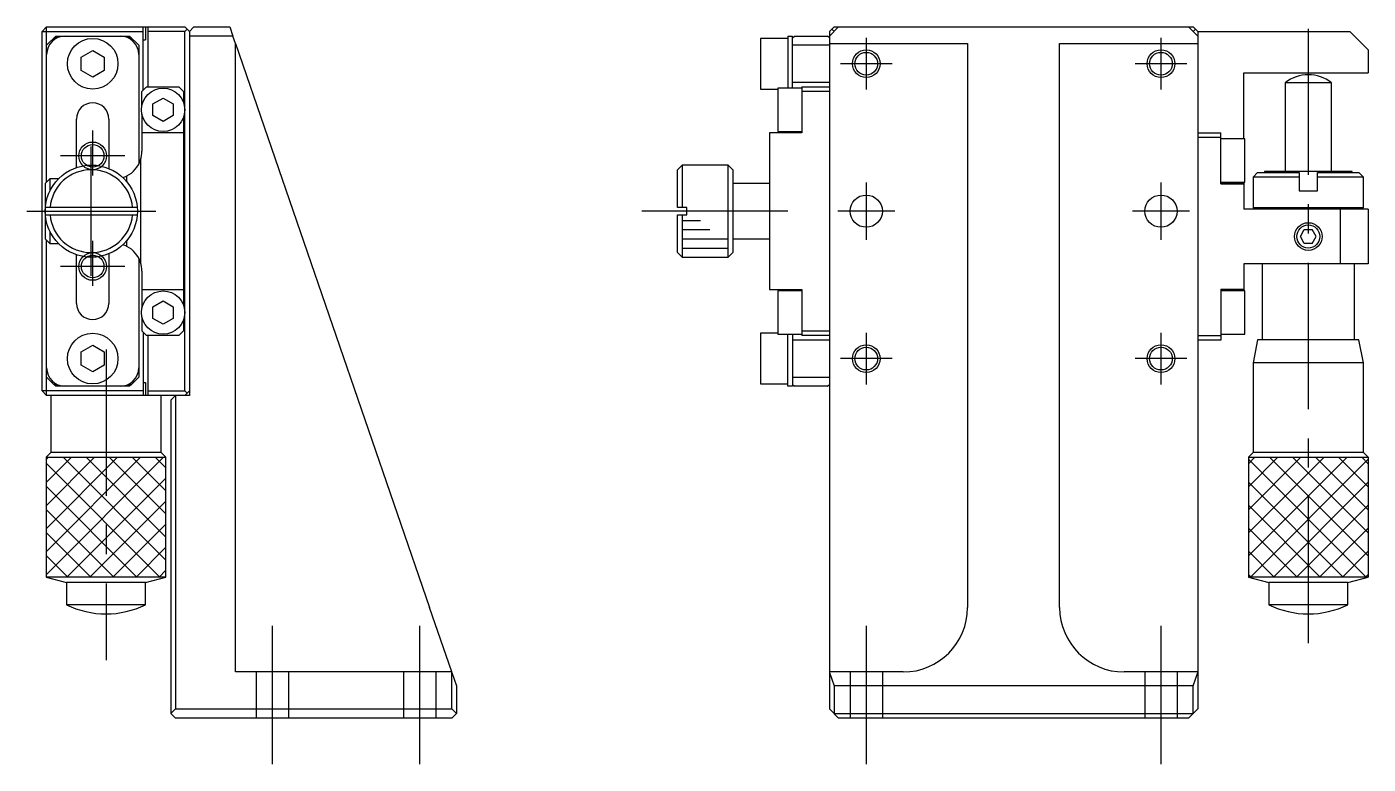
# Model space of a CAD drawing. Extents: x 0 to 312, y -8 to 225.
# Drawn here: x 166.3 to 312, y 75.9 to 155.9 of the extents above; entities that cross this region are included whole.
import ezdxf

# ---------------------------------------------------------------- set-up
doc = ezdxf.new("R2010")
doc.units = 0
doc.header["$LTSCALE"] = 0.5
doc.linetypes.add('CENTER', pattern=[50.8, 31.75, -6.35, 6.35, -6.35])
doc.linetypes.add('DASHED', pattern=[19.05, 12.7, -6.35])
for name, color, linetype in [('MSM_CENTER', 1, 'CENTER'), ('MSM_CONTINUOUS', 7, 'CONTINUOUS'), ('MSM_DASHED', 4, 'DASHED'), ('MSM_NARROW', 5, 'CONTINUOUS')]:
    doc.layers.add(name, color=color, linetype=linetype)

msp = doc.modelspace()

# ---------------------------------------------------------------- linework, layer by layer
at = {"layer": 'MSM_CENTER'}
for p, q in [((257.500001, 154.705071), (257.500001, 149.105071)), ((289.500001, 154.705071), (289.500001, 149.105071)), ((305.5, 155.705063), (305.5, 87.205064)), ((260.300001, 151.905071), (254.700001, 151.905071)), ((292.300001, 151.905071), (286.700001, 151.905071)), ((173.5, 139.788541), (173.5, 144.672012)), ((173.35, 128.905071), (173.35, 142.905071)), ((176.999999, 141.905071), (170.000001, 141.905071)), ((257.500001, 139.005071), (257.500001, 132.805071)), ((289.500001, 139.005071), (289.500001, 132.805071)), ((166.35, 135.905071), (180.35, 135.905071)), ((249, 135.905071), (232, 135.905071)), ((260.600001, 135.905071), (254.400001, 135.905071)), ((292.600001, 135.905071), (286.400001, 135.905071)), ((173.5, 127.788543), (173.5, 132.672014)), ((176.999999, 129.905073), (170.000001, 129.905073)), ((257.500001, 122.705071), (257.500001, 117.105071)), ((289.500001, 122.705071), (289.500001, 117.105071)), ((174.95, 120.905071), (174.95, 87.205064)), ((260.300001, 119.905071), (254.700001, 119.905071)), ((292.300001, 119.905071), (286.700001, 119.905071)), ((193, 90.905071), (193, 75.905071)), ((209, 90.905071), (209, 75.905071)), ((257.5, 90.905071), (257.5, 75.905071)), ((289.5, 90.905071), (289.5, 75.905071))]:
    msp.add_line(p, q, dxfattribs=at)
at = {"layer": 'MSM_CONTINUOUS'}
for p, q in [((168, 155.405071), (168.5, 155.905071)), ((168.5, 139.055071), (168.5, 155.905071)), ((168.5, 155.905071), (183.5, 155.905071)), ((179, 149.055071), (179, 155.905071)), ((179.25, 155.905071), (179.25, 154.505071)), ((179.5, 155.905071), (179.5, 149.405071)), ((183.5, 155.905071), (184, 155.405071)), ((184, 155.405071), (184.5, 155.905071)), ((184.5, 155.905071), (188.380576, 155.905071)), ((188.380576, 155.905071), (188.724903, 154.905071)), ((253.5, 155.405071), (254, 155.905071)), ((254.5, 155.905071), (253.5, 154.905071)), ((254, 155.905071), (293, 155.905071)), ((293.5, 154.905071), (292.5, 155.905071)), ((293.5, 155.405071), (293, 155.905071)), ((168, 155.405071), (179, 155.405071)), ((168, 116.405071), (168, 155.405071)), ((168.5, 153.905071), (169.5, 154.905071)), ((169.62822, 154.705071), (169.3, 154.705071)), ((169.5, 154.905071), (177.5, 154.905071)), ((177.7, 154.705071), (177.37178, 154.705071)), ((178.5, 153.905071), (177.5, 154.905071)), ((179, 154.505071), (179.25, 154.505071)), ((183.5, 155.405071), (179.5, 155.405071)), ((183.75, 155.655071), (183.5, 155.405071)), ((183.5, 116.405071), (183.5, 155.405071)), ((184, 155.405071), (184, 115.905071)), ((188.724903, 154.905071), (184, 154.905071)), ((189, 154.106132), (188.724903, 154.905071)), ((246, 154.655071), (246, 149.155071)), ((249, 154.655071), (246, 154.655071)), ((249, 154.905071), (249, 149.255071)), ((249, 154.905071), (249.5, 154.905071)), ((249.5, 154.705071), (249.7, 154.905071)), ((249.5, 149.255071), (249.5, 154.905071)), ((249.7, 154.905071), (253.3, 154.905071)), ((253.5, 154.705071), (253.3, 154.905071)), ((253.5, 155.405071), (253.5, 81.905071)), ((253.75, 155.655071), (254, 155.405071)), ((293, 155.405071), (293.25, 155.655071)), ((293.5, 155.405071), (310, 155.405071)), ((293.5, 155.405071), (293.5, 81.905071)), ((312, 153.405071), (310, 155.405071)), ((172.25, 152.626758), (173.5, 153.348446)), ((173.5, 153.348446), (174.75, 152.626758)), ((178.5, 153.905071), (178.5, 140.999224)), ((189, 85.905071), (189, 154.106132)), ((189, 154.106132), (210.073215, 92.905071)), ((253.5, 153.905071), (249.5, 153.905071)), ((253.5, 154.106132), (268.5, 154.106132)), ((268.5, 154.106132), (268.5, 92.905071)), ((278.5, 154.106132), (293.5, 154.106132)), ((278.5, 92.905071), (278.5, 154.106132)), ((312, 153.405071), (312, 150.905071)), ((172.25, 151.183383), (172.25, 152.626758)), ((174.75, 152.626758), (174.75, 151.183383)), ((173.5, 150.461695), (172.25, 151.183383)), ((174.75, 151.183383), (173.5, 150.461695)), ((298.5, 150.905071), (312, 150.905071)), ((298.5, 143.755071), (298.5, 150.905071)), ((178.85, 148.905071), (179.35, 149.405071)), ((178.85, 147.387253), (178.85, 148.905071)), ((179.35, 149.405071), (182.85, 149.405071)), ((182.85, 149.405071), (183.35, 148.905071)), ((183.35, 148.905071), (183.35, 147.731206)), ((246, 149.155071), (247.9, 149.155071)), ((247.9, 149.255071), (247.9, 144.555071)), ((250.5, 149.255071), (247.9, 149.255071)), ((249.5, 149.905071), (253.5, 149.905071)), ((250.5, 149.405071), (250.5, 144.405071)), ((250.5, 149.405071), (253.5, 149.405071)), ((253.5, 148.905071), (250.5, 148.905071)), ((307.999996, 149.827562), (303.000004, 149.827562)), ((303.000004, 149.827562), (303.000004, 140.205071)), ((307.999996, 140.205071), (307.999996, 149.827562)), ((180.05, 147.540156), (181.15, 148.175241)), ((180.05, 146.269985), (180.05, 147.540156)), ((181.15, 148.175241), (182.25, 147.540156)), ((182.25, 147.540156), (182.25, 146.269985)), ((171.75, 140.642158), (171.75, 145.905071)), ((175.25, 145.905071), (175.25, 140.530003)), ((178.85, 146.422888), (178.85, 142.405071)), ((181.15, 145.6349), (180.05, 146.269985)), ((182.25, 146.269985), (181.15, 145.6349)), ((183.35, 146.078935), (183.35, 125.731206)), ((183.35, 144.405071), (178.85, 144.405071)), ((247, 144.405071), (247, 127.405071)), ((250.5, 144.405071), (247, 144.405071)), ((247.9, 144.555071), (250.5, 144.555071)), ((248.999999, 144.555071), (248.999999, 144.405071)), ((249, 144.555071), (249, 144.405071)), ((249.5, 144.405071), (249.5, 144.555071)), ((293.5, 144.405071), (296, 144.405071)), ((296, 138.857543), (296, 144.405071)), ((296, 143.905071), (293.5, 143.905071)), ((298.6, 143.755071), (296, 143.755071)), ((298.6, 139.055071), (298.6, 143.755071)), ((178.7, 141.468321), (178.7, 130.34182)), ((237.5, 140.905071), (237, 140.405071)), ((237, 136.305071), (237, 140.405071)), ((237.5, 140.905071), (237.5, 136.305071)), ((242.5, 140.905071), (237.5, 140.905071)), ((242.5, 130.905071), (242.5, 140.905071)), ((243, 140.405071), (242.5, 140.905071)), ((243, 140.405071), (243, 131.405071)), ((300, 140.105071), (299.5, 139.605071)), ((300, 140.105071), (304.5, 140.105071)), ((310.25, 140.205071), (300.75, 140.205071)), ((300.75, 140.205071), (300.75, 140.10509)), ((304.5, 140.105071), (304.5, 138.105071)), ((306.5, 138.105071), (306.5, 140.105071)), ((306.5, 140.105071), (311, 140.105071)), ((310.25, 140.10509), (310.25, 140.205071)), ((311.5, 139.605071), (311, 140.105071)), ((168.35, 138.905071), (168.85, 139.405071)), ((168.35, 138.905071), (168.35, 132.905071)), ((168.85, 139.405071), (168.85, 138.08452)), ((169.779286, 139.405071), (168.85, 139.405071)), ((177.2, 139.09529), (177.2, 139.725985)), ((247, 138.905071), (243, 138.905071)), ((296, 139.055071), (298.6, 139.055071)), ((296, 138.886915), (298.5, 138.886915)), ((298.5, 138.857543), (296, 138.857543)), ((298.5, 139.055071), (298.5, 136.105071)), ((304.5, 139.605071), (299.5, 139.605071)), ((299.5, 139.605071), (299.5, 136.305071)), ((311.5, 139.605071), (306.5, 139.605071)), ((311.5, 136.305071), (311.5, 139.605071)), ((304.5, 138.105071), (306.5, 138.105071)), ((178.333974, 136.305071), (168.366026, 136.305071)), ((168.366026, 135.505071), (178.333974, 135.505071)), ((238, 136.305071), (237, 136.305071)), ((237, 131.405071), (237, 135.505071)), ((237, 135.505071), (238, 135.505071)), ((237.5, 135.505071), (237.5, 130.905071)), ((238, 135.505071), (238, 136.305071)), ((312, 136.105071), (298.5, 136.105071)), ((299.5, 136.305071), (311.5, 136.305071)), ((299.5, 136.305071), (299.7, 136.105071)), ((309, 130.205071), (309, 136.105071)), ((311.3, 136.105071), (311.5, 136.305071)), ((312, 136.105071), (312, 130.205071)), ((168.85, 132.405071), (168.35, 132.905071)), ((168.5, 115.905071), (168.5, 132.755071)), ((168.85, 133.725621), (168.85, 132.405071)), ((177.2, 132.084156), (177.2, 132.714851)), ((243, 132.905071), (247, 132.905071)), ((304.633975, 133.155071), (305.066987, 133.905071)), ((305.066987, 132.405071), (304.633975, 133.155071)), ((305.066987, 133.905071), (305.933013, 133.905071)), ((306.366025, 133.155071), (305.933013, 133.905071)), ((305.933013, 132.405071), (306.366025, 133.155071)), ((168.85, 132.405071), (169.779286, 132.405071)), ((171.75, 125.905071), (171.75, 131.167983)), ((175.25, 131.280138), (175.25, 125.905071)), ((237, 131.405071), (237.5, 130.905071)), ((242.5, 130.905071), (243, 131.405071)), ((305.933013, 132.405071), (305.066987, 132.405071)), ((178.5, 130.810969), (178.5, 117.905071)), ((237.5, 130.905071), (242.5, 130.905071)), ((312, 130.205071), (298.5, 130.205071)), ((298.5, 130.205071), (298.5, 127.255071)), ((300.5, 130.205071), (300.5, 121.955071)), ((310.5, 121.955071), (310.5, 130.205071)), ((178.85, 129.405071), (178.85, 125.387253)), ((178.85, 127.405071), (183.35, 127.405071)), ((247, 127.405071), (250.5, 127.405071)), ((247.9, 127.255071), (247.9, 122.555071)), ((250.5, 127.255071), (247.9, 127.255071)), ((248.999999, 127.255071), (248.999999, 127.405071)), ((249, 127.405071), (249, 127.255071)), ((249.5, 127.255071), (249.5, 127.405071)), ((250.5, 127.405071), (250.5, 122.405071)), ((296, 127.452598), (298.5, 127.452598)), ((296, 127.452598), (296, 121.905071)), ((298.5, 127.423226), (296, 127.423226)), ((298.6, 127.255071), (296, 127.255071)), ((298.6, 122.555071), (298.6, 127.255071)), ((180.05, 125.540156), (181.15, 126.175241)), ((180.05, 124.269985), (180.05, 125.540156)), ((181.15, 126.175241), (182.25, 125.540156)), ((182.25, 125.540156), (182.25, 124.269985)), ((178.85, 124.422888), (178.85, 122.905071)), ((181.15, 123.6349), (180.05, 124.269985)), ((182.25, 124.269985), (181.15, 123.6349)), ((183.35, 124.078935), (183.35, 122.905071)), ((179.35, 122.405071), (178.85, 122.905071)), ((179, 122.755071), (179, 115.905071)), ((182.85, 122.405071), (179.35, 122.405071)), ((179.5, 122.405071), (179.5, 115.905071)), ((183.35, 122.905071), (182.85, 122.405071)), ((246, 122.655071), (246, 117.155071)), ((247.9, 122.655071), (246, 122.655071)), ((247.9, 122.555071), (250.5, 122.555071)), ((249, 116.905071), (249, 122.555071)), ((249.5, 122.555071), (249.5, 116.905071)), ((250.5, 122.905071), (253.5, 122.905071)), ((253.5, 122.405071), (250.5, 122.405071)), ((293.5, 122.405071), (296, 122.405071)), ((296, 122.555071), (298.6, 122.555071)), ((172.25, 120.626758), (173.5, 121.348446)), ((173.5, 121.348446), (174.75, 120.626758)), ((253.5, 121.905071), (249.5, 121.905071)), ((296, 121.905071), (293.5, 121.905071)), ((300.000003, 121.955071), (299.500004, 119.455072)), ((310.999997, 121.955071), (300.000003, 121.955071)), ((311.499996, 119.455072), (310.999997, 121.955071)), ((172.25, 119.183383), (172.25, 120.626758)), ((174.75, 120.626758), (174.75, 119.183383)), ((311.499996, 119.455072), (299.500004, 119.455072)), ((299.500004, 119.455072), (299.500004, 109.705067)), ((311.499996, 109.705067), (311.499996, 119.455072)), ((173.5, 118.461695), (172.25, 119.183383)), ((174.75, 119.183383), (173.5, 118.461695)), ((169.3, 117.105071), (168.5, 117.905071)), ((169.3, 117.105071), (169.62822, 117.105071)), ((169.5, 116.905071), (169.3, 117.105071)), ((177.5, 116.905071), (169.5, 116.905071)), ((177.37178, 117.105071), (177.7, 117.105071)), ((177.7, 117.105071), (177.5, 116.905071)), ((177.7, 117.105071), (178.5, 117.905071)), ((179, 117.305071), (179.25, 117.305071)), ((179.25, 117.305071), (179.25, 115.905071)), ((246, 117.155071), (249, 117.155071)), ((249.5, 116.905071), (249, 116.905071)), ((249.5, 117.905071), (253.5, 117.905071)), ((249.5, 117.105071), (249.7, 116.905071)), ((253.3, 116.905071), (249.7, 116.905071)), ((253.3, 116.905071), (253.5, 117.105071)), ((179, 116.405071), (168, 116.405071)), ((168.5, 115.905071), (168, 116.405071)), ((184, 115.905071), (168.5, 115.905071)), ((168.950004, 115.905071), (168.950004, 109.705067)), ((179.5, 116.405071), (183.5, 116.405071)), ((180.949996, 109.705067), (180.949996, 115.905071)), ((182.5, 115.905071), (182, 115.405071)), ((182, 115.405071), (182, 81.405071)), ((182.5, 115.905071), (182.5, 81.905071)), ((184, 116.405071), (183.5, 115.905071)), ((183.5, 116.405071), (183.75, 116.155071)), ((168.950004, 109.705067), (168.450001, 109.205065)), ((180.949996, 109.705067), (168.950004, 109.705067)), ((181.449999, 109.205065), (180.949996, 109.705067)), ((299.500004, 109.705067), (299.000001, 109.205065)), ((311.499996, 109.705067), (299.500004, 109.705067)), ((311.999999, 109.205065), (311.499996, 109.705067)), ((168.450001, 109.205065), (168.450001, 96.205064)), ((168.450001, 109.205065), (181.449999, 109.205065)), ((181.449999, 96.205064), (181.449999, 109.205065)), ((299.000001, 109.205065), (299.000001, 96.205064)), ((299.000001, 109.205065), (311.999999, 109.205065)), ((311.999999, 109.205065), (311.999999, 96.205064)), ((181.449999, 96.205064), (168.450001, 96.205064)), ((168.450001, 96.205064), (170.65, 95.615576)), ((179.25, 95.615576), (181.449999, 96.205064)), ((299.000001, 96.205064), (301.2, 95.615576)), ((311.999999, 96.205064), (299.000001, 96.205064)), ((309.8, 95.615576), (311.999999, 96.205064)), ((179.25, 95.615576), (170.65, 95.615576)), ((170.65, 95.615576), (170.65, 93.205065)), ((179.25, 93.205065), (179.25, 95.615576)), ((309.8, 95.615576), (301.2, 95.615576)), ((301.2, 95.615576), (301.2, 93.205065)), ((309.8, 93.205065), (309.8, 95.615576)), ((179.25, 93.205065), (170.65, 93.205065)), ((212.483509, 85.905071), (210.073215, 92.905071)), ((309.8, 93.205065), (301.2, 93.205065)), ((212.483509, 85.905071), (189, 85.905071)), ((212.5, 85.857176), (212.483509, 85.905071)), ((212.5, 81.905071), (212.5, 85.857176)), ((212.5, 85.857176), (213, 84.405071)), ((261.5, 85.905071), (253.5, 85.905071)), ((253.5, 85.857176), (254, 84.405071)), ((293.5, 85.905071), (285.5, 85.905071)), ((293, 84.405071), (293.5, 85.857176)), ((213, 84.405071), (213, 81.405071)), ((293, 84.405071), (254, 84.405071)), ((254, 84.405071), (254, 81.405071)), ((293, 81.405071), (293, 84.405071)), ((182.5, 81.905071), (182, 81.405071)), ((182.5, 81.905071), (212.5, 81.905071)), ((213, 81.405071), (212.5, 81.905071)), ((253.5, 81.905071), (254.5, 80.905071)), ((293.5, 81.905071), (292.5, 80.905071)), ((182.5, 80.905071), (182, 81.405071)), ((212.5, 80.905071), (182.5, 80.905071)), ((212.5, 80.905071), (213, 81.405071)), ((254, 81.405071), (293, 81.405071)), ((292.5, 80.905071), (254.5, 80.905071))]:
    msp.add_line(p, q, dxfattribs=at)
for centre, radius in [((173.5, 151.905071), 2.75), ((257.500001, 151.905071), 1.2295), ((289.500001, 151.905071), 1.2295), ((181.15, 146.905071), 2.35), ((173.5, 141.905071), 1.2295), ((173.35, 135.905071), 5), ((257.500001, 135.905071), 1.75), ((289.500001, 135.905071), 1.75), ((305.5, 133.155072), 1.25), ((173.5, 129.905073), 1.2295), ((181.15, 124.905071), 2.35), ((173.5, 119.905071), 2.75), ((257.500001, 119.905071), 1.2295), ((289.500001, 119.905071), 1.2295)]:
    msp.add_circle(centre, radius, dxfattribs=at)
for centre, radius, start, end in [((170.5, 152.905071), 2, 90, 180), ((176.5, 152.905071), 2, 0, 90), ((305.500003, 146.705066), 3.999997, 51.317827, 128.682205), ((173.5, 145.905071), 1.75, 0, 180), ((175.849996, 142.405074), 3.000005, 296.743726, 341.805086), ((175.85, 142.405071), 3, 341.805128, 0), ((173.35, 135.905071), 4.5, 5.099689, 174.900311), ((175.85, 142.405071), 3, 287.903998, 296.743684), ((173.35, 135.905071), 4.5, 185.099689, 354.900311), ((175.85, 129.405071), 3, 63.256316, 72.096002), ((175.849816, 129.404912), 3.000224, 18.196647, 63.254542), ((175.85, 129.405071), 3, 0, 18.194872), ((173.5, 125.905071), 1.75, 180, 0), ((170.5, 118.905071), 2, 180, 270), ((176.5, 118.905071), 2, 270, 0), ((174.95, 101.950065), 9.745001, 243.816209, 296.183791), ((261.5, 92.905071), 7, 270, 0), ((285.5, 92.905071), 7, 180, 270), ((305.500002, 101.950065), 9.745001, 243.816202, 296.183785)]:
    msp.add_arc(centre, radius, start, end, dxfattribs=at)
at = {"layer": 'MSM_DASHED'}
for p, q in [((191.25, 85.905071), (191.25, 80.905071)), ((194.75, 85.905071), (194.75, 80.905071)), ((207.25, 85.905071), (207.25, 80.905071)), ((210.75, 85.905071), (210.75, 80.905071)), ((255.75, 85.905071), (255.75, 80.905071)), ((259.25, 85.905071), (259.25, 80.905071)), ((287.75, 85.905071), (287.75, 80.905071)), ((291.25, 85.905071), (291.25, 80.905071))]:
    msp.add_line(p, q, dxfattribs=at)
at = {"layer": 'MSM_NARROW'}
for p, q in [((237.5, 134.905071), (239.5, 134.905071)), ((237.5, 133.905071), (240.5, 133.905071)), ((237.5, 132.905071), (242.5, 132.905071)), ((237.5, 131.905071), (242.5, 131.905071)), ((168.450001, 108.950001), (168.705065, 109.205065)), ((168.450001, 106.450001), (171.205065, 109.205065)), ((168.450001, 103.950001), (173.705065, 109.205065)), ((168.450001, 101.450001), (176.205065, 109.205065)), ((168.450001, 98.950001), (178.705065, 109.205065)), ((168.450001, 96.450001), (181.205065, 109.205065)), ((168.450001, 108.549999), (180.794936, 96.205064)), ((170.294935, 109.205065), (181.449999, 98.050001)), ((172.794935, 109.205065), (181.449999, 100.550001)), ((175.294935, 109.205065), (181.449999, 103.050001)), ((177.794935, 109.205065), (181.449999, 105.550001)), ((180.294935, 109.205065), (181.449999, 108.050001)), ((299.000001, 108.500001), (299.705065, 109.205065)), ((299.000001, 106.000001), (302.205065, 109.205065)), ((299.000001, 103.500001), (304.705065, 109.205065)), ((299.000001, 101.000001), (307.205065, 109.205065)), ((299.000001, 98.500001), (309.705065, 109.205065)), ((299.000001, 108.999999), (311.794936, 96.205064)), ((299.205064, 96.205064), (311.999999, 108.999999)), ((301.294935, 109.205065), (311.999999, 98.500001)), ((303.794935, 109.205065), (311.999999, 101.000001)), ((306.294935, 109.205065), (311.999999, 103.500001)), ((308.794935, 109.205065), (311.999999, 106.000001)), ((311.294935, 109.205065), (311.999999, 108.500001)), ((170.705064, 96.205064), (181.449999, 106.949999)), ((299.000001, 106.499999), (309.294936, 96.205064)), ((301.705064, 96.205064), (311.999999, 106.499999)), ((168.450001, 106.049999), (178.294936, 96.205064)), ((168.450001, 103.549999), (175.794936, 96.205064)), ((173.205064, 96.205064), (181.449999, 104.449999)), ((299.000001, 103.999999), (306.794936, 96.205064)), ((304.205064, 96.205064), (311.999999, 103.999999)), ((168.450001, 101.049999), (173.294936, 96.205064)), ((175.705064, 96.205064), (181.449999, 101.949999)), ((299.000001, 101.499999), (304.294936, 96.205064)), ((306.705064, 96.205064), (311.999999, 101.499999)), ((178.205064, 96.205064), (181.449999, 99.449999)), ((168.450001, 98.549999), (170.794936, 96.205064)), ((299.000001, 98.999999), (301.794936, 96.205064)), ((309.205064, 96.205064), (311.999999, 98.999999)), ((180.705064, 96.205064), (181.449999, 96.949999)), ((299.000001, 96.499999), (299.294936, 96.205064)), ((311.705064, 96.205064), (311.999999, 96.499999))]:
    msp.add_line(p, q, dxfattribs=at)
for centre in [(257.500001, 151.905071), (289.500001, 151.905071), (173.5, 141.905071), (305.5, 133.155072), (173.5, 129.905073), (257.500001, 119.905071), (289.500001, 119.905071)]:
    msp.add_circle(centre, 1.5, dxfattribs=at)

doc.saveas('drawing.dxf')
